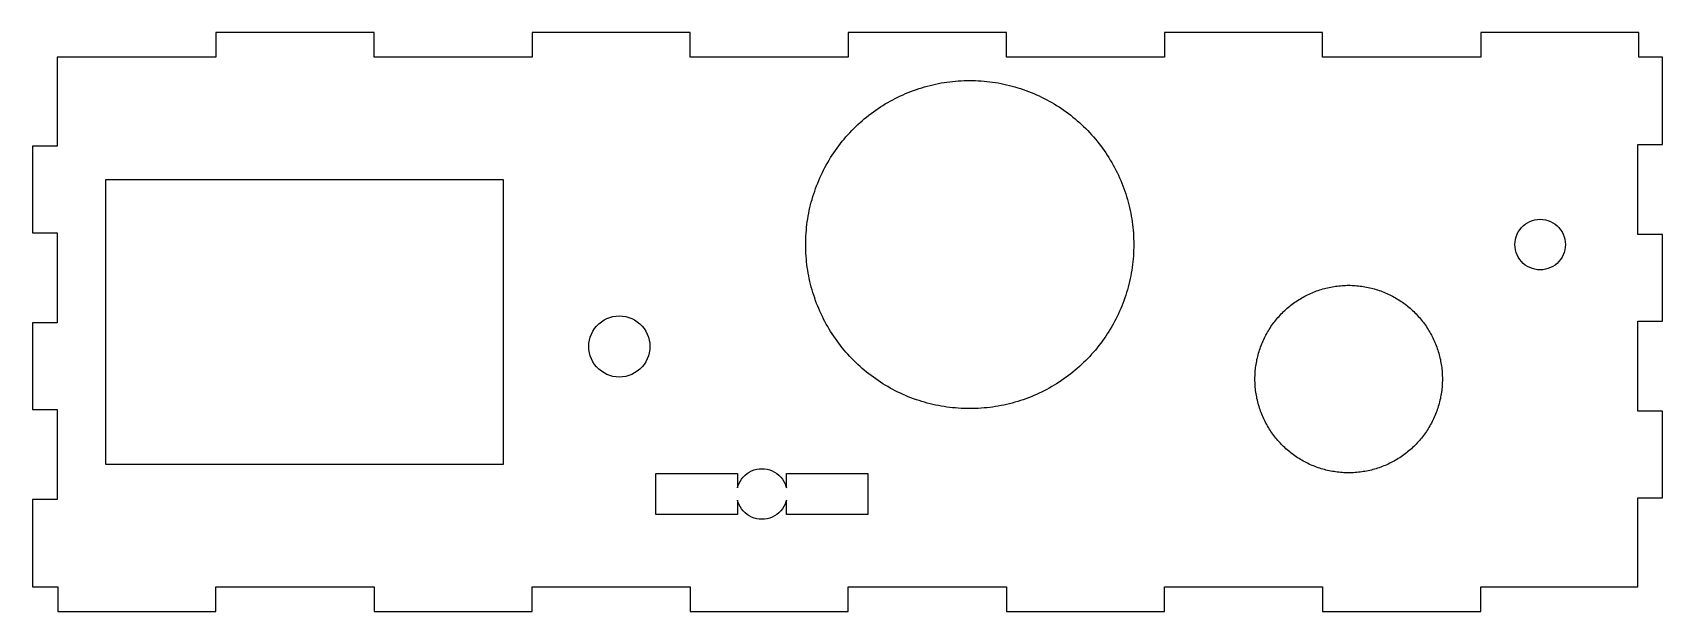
# Model space of a CAD drawing. Header units: metres. Extents: x 0 to 200, y 0 to 71.
import ezdxf

# ---------------------------------------------------------------- set-up
doc = ezdxf.new("R2010")
doc.units = ezdxf.units.M

msp = doc.modelspace()

# ---------------------------------------------------------------- linework, layer by layer
for p, q in [((41.9, 71), (22.5, 71)), ((22.5, 71), (22.5, 68)), ((41.9, 68), (41.9, 71)), ((80.7, 71), (61.3, 71)), ((61.3, 71), (61.3, 68)), ((80.7, 68), (80.7, 71)), ((119.5, 71), (100.1, 71)), ((100.1, 71), (100.1, 68)), ((119.5, 68), (119.5, 71)), ((158.3, 71), (138.9, 71)), ((138.9, 71), (138.9, 68)), ((158.3, 68), (158.3, 71)), ((197.1, 71), (177.7, 71)), ((177.7, 71), (177.7, 68)), ((197.1, 68), (197.1, 71)), ((22.5, 68), (3, 68)), ((3, 68), (3, 57.0667)), ((61.3, 68), (41.9, 68)), ((100.1, 68), (80.7, 68)), ((138.9, 68), (119.5, 68)), ((177.7, 68), (158.3, 68)), ((200, 68), (197.1, 68)), ((200, 57.2667), (200, 68)), ((108.117, 63.9113), (108.448, 64.0286)), ((108.448, 64.0286), (108.781, 64.14)), ((108.781, 64.14), (109.116, 64.2456)), ((109.116, 64.2456), (109.453, 64.3454)), ((109.453, 64.3454), (109.791, 64.4393)), ((109.791, 64.4393), (110.131, 64.5272)), ((110.131, 64.5272), (110.473, 64.6092)), ((110.473, 64.6092), (110.816, 64.6852)), ((110.816, 64.6852), (111.16, 64.7552)), ((111.16, 64.7552), (111.505, 64.8193)), ((111.505, 64.8193), (111.852, 64.8772)), ((111.852, 64.8772), (112.199, 64.9291)), ((112.199, 64.9291), (112.547, 64.975)), ((112.547, 64.975), (112.896, 65.0148)), ((112.896, 65.0148), (113.246, 65.0484)), ((113.246, 65.0484), (113.596, 65.076)), ((113.596, 65.076), (113.947, 65.0974)), ((113.947, 65.0974), (114.298, 65.1127)), ((114.298, 65.1127), (114.649, 65.1219)), ((114.649, 65.1219), (115, 65.125)), ((115, 65.125), (115.351, 65.1219)), ((115.351, 65.1219), (115.702, 65.1127)), ((115.702, 65.1127), (116.053, 65.0974)), ((116.053, 65.0974), (116.404, 65.076)), ((116.404, 65.076), (116.754, 65.0484)), ((116.754, 65.0484), (117.104, 65.0148)), ((117.104, 65.0148), (117.453, 64.975)), ((117.453, 64.975), (117.801, 64.9291)), ((117.801, 64.9291), (118.148, 64.8772)), ((118.148, 64.8772), (118.495, 64.8193)), ((118.495, 64.8193), (118.84, 64.7552)), ((118.84, 64.7552), (119.184, 64.6852)), ((119.184, 64.6852), (119.527, 64.6092)), ((119.527, 64.6092), (119.869, 64.5272)), ((119.869, 64.5272), (120.209, 64.4393)), ((120.209, 64.4393), (120.547, 64.3454)), ((120.547, 64.3454), (120.884, 64.2456)), ((120.884, 64.2456), (121.219, 64.14)), ((121.219, 64.14), (121.552, 64.0286)), ((121.552, 64.0286), (121.883, 63.9113)), ((104.039, 61.8782), (104.335, 62.067)), ((104.335, 62.067), (104.635, 62.2505)), ((104.635, 62.2505), (104.938, 62.4288)), ((104.938, 62.4288), (105.243, 62.6017)), ((105.243, 62.6017), (105.552, 62.7693)), ((105.552, 62.7693), (105.863, 62.9315)), ((105.863, 62.9315), (106.178, 63.0882)), ((106.178, 63.0882), (106.495, 63.2394)), ((106.495, 63.2394), (106.814, 63.3851)), ((106.814, 63.3851), (107.137, 63.5252)), ((107.137, 63.5252), (107.461, 63.6596)), ((107.461, 63.6596), (107.788, 63.7883)), ((107.788, 63.7883), (108.117, 63.9113)), ((121.883, 63.9113), (122.212, 63.7883)), ((122.212, 63.7883), (122.539, 63.6596)), ((122.539, 63.6596), (122.863, 63.5252)), ((122.863, 63.5252), (123.186, 63.3851)), ((123.186, 63.3851), (123.505, 63.2394)), ((123.505, 63.2394), (123.822, 63.0882)), ((123.822, 63.0882), (124.137, 62.9315)), ((124.137, 62.9315), (124.448, 62.7693)), ((124.448, 62.7693), (124.757, 62.6017)), ((124.757, 62.6017), (125.062, 62.4288)), ((125.062, 62.4288), (125.365, 62.2505)), ((125.365, 62.2505), (125.665, 62.067)), ((125.665, 62.067), (125.961, 61.8782)), ((101.534, 59.9558), (101.797, 60.1885)), ((101.797, 60.1885), (102.064, 60.4166)), ((102.064, 60.4166), (102.335, 60.6401)), ((102.335, 60.6401), (102.61, 60.8587)), ((102.61, 60.8587), (102.888, 61.0725)), ((102.888, 61.0725), (103.171, 61.2815)), ((103.171, 61.2815), (103.457, 61.4854)), ((103.457, 61.4854), (103.746, 61.6844)), ((103.746, 61.6844), (104.039, 61.8782)), ((125.961, 61.8782), (126.254, 61.6844)), ((126.254, 61.6844), (126.543, 61.4854)), ((126.543, 61.4854), (126.829, 61.2815)), ((126.829, 61.2815), (127.112, 61.0725)), ((127.112, 61.0725), (127.39, 60.8587)), ((127.39, 60.8587), (127.665, 60.6401)), ((127.665, 60.6401), (127.936, 60.4166)), ((127.936, 60.4166), (128.203, 60.1885)), ((128.203, 60.1885), (128.466, 59.9558)), ((99.5834, 57.9361), (99.8115, 58.2032)), ((99.8115, 58.2032), (100.044, 58.4662)), ((100.044, 58.4662), (100.282, 58.7252)), ((100.282, 58.7252), (100.523, 58.98)), ((100.523, 58.98), (100.769, 59.2305)), ((100.769, 59.2305), (101.02, 59.4767)), ((101.02, 59.4767), (101.275, 59.7185)), ((101.275, 59.7185), (101.534, 59.9558)), ((128.466, 59.9558), (128.725, 59.7185)), ((128.725, 59.7185), (128.98, 59.4767)), ((128.98, 59.4767), (129.231, 59.2305)), ((129.231, 59.2305), (129.477, 58.98)), ((129.477, 58.98), (129.718, 58.7252)), ((129.718, 58.7252), (129.956, 58.4662)), ((129.956, 58.4662), (130.189, 58.2032)), ((130.189, 58.2032), (130.417, 57.9361)), ((3, 57.0667), (0, 57.0667)), ((0, 57.0667), (0, 46.4333)), ((98.1217, 55.9609), (98.3156, 56.2538)), ((98.3156, 56.2538), (98.5146, 56.5432)), ((98.5146, 56.5432), (98.7185, 56.8292)), ((98.7185, 56.8292), (98.9275, 57.1115)), ((98.9275, 57.1115), (99.1413, 57.3902)), ((99.1413, 57.3902), (99.3599, 57.6651)), ((99.3599, 57.6651), (99.5834, 57.9361)), ((130.417, 57.9361), (130.64, 57.6651)), ((130.64, 57.6651), (130.859, 57.3902)), ((130.859, 57.3902), (131.073, 57.1115)), ((131.073, 57.1115), (131.281, 56.8292)), ((131.281, 56.8292), (131.485, 56.5432)), ((131.485, 56.5432), (131.684, 56.2538)), ((131.684, 56.2538), (131.878, 55.9609)), ((197, 46.2333), (197, 57.2667)), ((197, 57.2667), (200, 57.2667)), ((96.9118, 53.8222), (97.0685, 54.1366)), ((97.0685, 54.1366), (97.2307, 54.4481)), ((97.2307, 54.4481), (97.3983, 54.7568)), ((97.3983, 54.7568), (97.5712, 55.0625)), ((97.5712, 55.0625), (97.7495, 55.3651)), ((97.7495, 55.3651), (97.933, 55.6646)), ((97.933, 55.6646), (98.1217, 55.9609)), ((131.878, 55.9609), (132.067, 55.6646)), ((132.067, 55.6646), (132.25, 55.3651)), ((132.25, 55.3651), (132.429, 55.0625)), ((132.429, 55.0625), (132.602, 54.7568)), ((132.602, 54.7568), (132.769, 54.4481)), ((132.769, 54.4481), (132.932, 54.1366)), ((132.932, 54.1366), (133.088, 53.8222)), ((9, 18), (9, 53)), ((9, 53), (57.75, 53)), ((57.75, 53), (57.75, 18)), ((96.0887, 51.8831), (96.2117, 52.2121)), ((96.2117, 52.2121), (96.3404, 52.539)), ((96.3404, 52.539), (96.4748, 52.8635)), ((96.4748, 52.8635), (96.6149, 53.1856)), ((96.6149, 53.1856), (96.7606, 53.5052)), ((96.7606, 53.5052), (96.9118, 53.8222)), ((133.088, 53.8222), (133.239, 53.5052)), ((133.239, 53.5052), (133.385, 53.1856)), ((133.385, 53.1856), (133.525, 52.8635)), ((133.525, 52.8635), (133.66, 52.539)), ((133.66, 52.539), (133.788, 52.2121)), ((133.788, 52.2121), (133.911, 51.8831)), ((95.4728, 49.8687), (95.5607, 50.2087)), ((95.5607, 50.2087), (95.6546, 50.5472)), ((95.6546, 50.5472), (95.7544, 50.884)), ((95.7544, 50.884), (95.86, 51.219)), ((95.86, 51.219), (95.9714, 51.552)), ((95.9714, 51.552), (96.0887, 51.8831)), ((133.911, 51.8831), (134.029, 51.552)), ((134.029, 51.552), (134.14, 51.219)), ((134.14, 51.219), (134.246, 50.884)), ((134.246, 50.884), (134.345, 50.5472)), ((134.345, 50.5472), (134.439, 50.2087)), ((134.439, 50.2087), (134.527, 49.8687)), ((95.0708, 47.8009), (95.1228, 48.1482)), ((95.1228, 48.1482), (95.1807, 48.4947)), ((95.1807, 48.4947), (95.2448, 48.84)), ((95.2448, 48.84), (95.3148, 49.1842)), ((95.3148, 49.1842), (95.3908, 49.5271)), ((95.3908, 49.5271), (95.4728, 49.8687)), ((134.527, 49.8687), (134.609, 49.5271)), ((134.609, 49.5271), (134.685, 49.1842)), ((134.685, 49.1842), (134.755, 48.84)), ((134.755, 48.84), (134.819, 48.4947)), ((134.819, 48.4947), (134.877, 48.1482)), ((134.877, 48.1482), (134.929, 47.8009)), ((184.042, 47.9483), (184.355, 48.0323)), ((184.355, 48.0323), (184.676, 48.083)), ((184.676, 48.083), (185, 48.1)), ((185, 48.1), (185.324, 48.083)), ((185.324, 48.083), (185.645, 48.0323)), ((185.645, 48.0323), (185.958, 47.9483)), ((0, 46.4333), (3, 46.4333)), ((3, 46.4333), (3, 35.4)), ((94.8873, 45.7023), (94.9026, 46.0533)), ((94.9026, 46.0533), (94.924, 46.4038)), ((94.924, 46.4038), (94.9516, 46.754)), ((94.9516, 46.754), (94.9852, 47.1036)), ((94.9852, 47.1036), (95.025, 47.4526)), ((95.025, 47.4526), (95.0708, 47.8009)), ((134.929, 47.8009), (134.975, 47.4526)), ((134.975, 47.4526), (135.015, 47.1036)), ((135.015, 47.1036), (135.048, 46.754)), ((135.048, 46.754), (135.076, 46.4038)), ((135.076, 46.4038), (135.097, 46.0533)), ((135.097, 46.0533), (135.113, 45.7023)), ((182.052, 45.9579), (182.168, 46.2609)), ((182.168, 46.2609), (182.315, 46.55)), ((182.315, 46.55), (182.492, 46.8221)), ((182.492, 46.8221), (182.696, 47.0743)), ((182.696, 47.0743), (182.926, 47.3037)), ((182.926, 47.3037), (183.178, 47.5079)), ((183.178, 47.5079), (183.45, 47.6847)), ((183.45, 47.6847), (183.739, 47.832)), ((183.739, 47.832), (184.042, 47.9483)), ((185.958, 47.9483), (186.261, 47.832)), ((186.261, 47.832), (186.55, 47.6847)), ((186.55, 47.6847), (186.822, 47.5079)), ((186.822, 47.5079), (187.074, 47.3037)), ((187.074, 47.3037), (187.304, 47.0743)), ((187.304, 47.0743), (187.508, 46.8221)), ((187.508, 46.8221), (187.685, 46.55)), ((187.685, 46.55), (187.832, 46.2609)), ((187.832, 46.2609), (187.948, 45.9579)), ((200, 46.2333), (197, 46.2333)), ((200, 35.6), (200, 46.2333)), ((94.875, 45), (94.8781, 45.3512)), ((94.8781, 44.6488), (94.875, 45)), ((94.8781, 45.3512), (94.8873, 45.7023)), ((94.8873, 44.2976), (94.8781, 44.6488)), ((94.9026, 43.9467), (94.8873, 44.2976)), ((135.113, 44.2976), (135.097, 43.9467)), ((135.113, 45.7023), (135.122, 45.3512)), ((135.122, 44.6488), (135.113, 44.2976)), ((135.122, 45.3512), (135.125, 45)), ((135.125, 45), (135.122, 44.6488)), ((181.9, 45), (181.917, 45.324)), ((181.917, 44.6759), (181.9, 45)), ((181.917, 45.324), (181.968, 45.6445)), ((181.968, 44.3555), (181.917, 44.6759)), ((181.968, 45.6445), (182.052, 45.9579)), ((182.052, 44.042), (181.968, 44.3555)), ((182.168, 43.7391), (182.052, 44.042)), ((187.948, 44.042), (187.832, 43.7391)), ((187.948, 45.9579), (188.032, 45.6445)), ((188.032, 44.3555), (187.948, 44.042)), ((188.032, 45.6445), (188.083, 45.324)), ((188.083, 44.6759), (188.032, 44.3555)), ((188.083, 45.324), (188.1, 45)), ((188.1, 45), (188.083, 44.6759)), ((94.924, 43.5961), (94.9026, 43.9467)), ((94.9516, 43.246), (94.924, 43.5961)), ((94.9852, 42.8964), (94.9516, 43.246)), ((95.025, 42.5474), (94.9852, 42.8964)), ((95.0708, 42.1991), (95.025, 42.5474)), ((95.1228, 41.8517), (95.0708, 42.1991)), ((134.929, 42.1991), (134.877, 41.8517)), ((134.975, 42.5474), (134.929, 42.1991)), ((135.015, 42.8964), (134.975, 42.5474)), ((135.048, 43.246), (135.015, 42.8964)), ((135.076, 43.5961), (135.048, 43.246)), ((135.097, 43.9467), (135.076, 43.5961)), ((182.315, 43.45), (182.168, 43.7391)), ((182.492, 43.1779), (182.315, 43.45)), ((182.696, 42.9257), (182.492, 43.1779)), ((182.926, 42.6962), (182.696, 42.9257)), ((183.178, 42.492), (182.926, 42.6962)), ((183.45, 42.3153), (183.178, 42.492)), ((183.739, 42.168), (183.45, 42.3153)), ((184.042, 42.0517), (183.739, 42.168)), ((184.355, 41.9677), (184.042, 42.0517)), ((185.958, 42.0517), (185.645, 41.9677)), ((186.261, 42.168), (185.958, 42.0517)), ((186.55, 42.3153), (186.261, 42.168)), ((186.822, 42.492), (186.55, 42.3153)), ((187.074, 42.6962), (186.822, 42.492)), ((187.304, 42.9257), (187.074, 42.6962)), ((187.508, 43.1779), (187.304, 42.9257)), ((187.685, 43.45), (187.508, 43.1779)), ((187.832, 43.7391), (187.685, 43.45)), ((95.1807, 41.5053), (95.1228, 41.8517)), ((95.2448, 41.16), (95.1807, 41.5053)), ((95.3148, 40.8158), (95.2448, 41.16)), ((95.3908, 40.4729), (95.3148, 40.8158)), ((95.4728, 40.1313), (95.3908, 40.4729)), ((95.5607, 39.7913), (95.4728, 40.1313)), ((134.527, 40.1313), (134.439, 39.7913)), ((134.609, 40.4729), (134.527, 40.1313)), ((134.685, 40.8158), (134.609, 40.4729)), ((134.755, 41.16), (134.685, 40.8158)), ((134.819, 41.5053), (134.755, 41.16)), ((134.877, 41.8517), (134.819, 41.5053)), ((161.299, 39.9982), (161.5, 40)), ((161.5, 40), (161.701, 39.9982)), ((184.676, 41.917), (184.355, 41.9677)), ((185, 41.9), (184.676, 41.917)), ((185.324, 41.917), (185, 41.9)), ((185.645, 41.9677), (185.324, 41.917)), ((95.6546, 39.4528), (95.5607, 39.7913)), ((95.7544, 39.116), (95.6546, 39.4528)), ((95.86, 38.781), (95.7544, 39.116)), ((95.9714, 38.4479), (95.86, 38.781)), ((96.0887, 38.1168), (95.9714, 38.4479)), ((96.2117, 37.7878), (96.0887, 38.1168)), ((133.911, 38.1168), (133.788, 37.7878)), ((134.029, 38.4479), (133.911, 38.1168)), ((134.14, 38.781), (134.029, 38.4479)), ((134.246, 39.116), (134.14, 38.781)), ((134.345, 39.4528), (134.246, 39.116)), ((134.439, 39.7913), (134.345, 39.4528)), ((154.904, 37.9202), (155.069, 38.0339)), ((155.069, 38.0339), (155.237, 38.1447)), ((155.237, 38.1447), (155.406, 38.2525)), ((155.406, 38.2525), (155.577, 38.3574)), ((155.577, 38.3574), (155.75, 38.4593)), ((155.75, 38.4593), (155.925, 38.5581)), ((155.925, 38.5581), (156.101, 38.6539)), ((156.101, 38.6539), (156.279, 38.7466)), ((156.279, 38.7466), (156.459, 38.8361)), ((156.459, 38.8361), (156.64, 38.9225)), ((156.64, 38.9225), (156.823, 39.0058)), ((156.823, 39.0058), (157.007, 39.0858)), ((157.007, 39.0858), (157.192, 39.1626)), ((157.192, 39.1626), (157.379, 39.2362)), ((157.379, 39.2362), (157.567, 39.3065)), ((157.567, 39.3065), (157.756, 39.3735)), ((157.756, 39.3735), (157.946, 39.4371)), ((157.946, 39.4371), (158.138, 39.4975)), ((158.138, 39.4975), (158.33, 39.5545)), ((158.33, 39.5545), (158.524, 39.6081)), ((158.524, 39.6081), (158.718, 39.6584)), ((158.718, 39.6584), (158.913, 39.7052)), ((158.913, 39.7052), (159.109, 39.7487)), ((159.109, 39.7487), (159.306, 39.7887)), ((159.306, 39.7887), (159.503, 39.8253)), ((159.503, 39.8253), (159.701, 39.8584)), ((159.701, 39.8584), (159.9, 39.8881)), ((159.9, 39.8881), (160.099, 39.9143)), ((160.099, 39.9143), (160.298, 39.937)), ((160.298, 39.937), (160.498, 39.9562)), ((160.498, 39.9562), (160.698, 39.972)), ((160.698, 39.972), (160.898, 39.9842)), ((160.898, 39.9842), (161.099, 39.993)), ((161.099, 39.993), (161.299, 39.9982)), ((161.701, 39.9982), (161.901, 39.993)), ((161.901, 39.993), (162.102, 39.9842)), ((162.102, 39.9842), (162.302, 39.972)), ((162.302, 39.972), (162.502, 39.9562)), ((162.502, 39.9562), (162.702, 39.937)), ((162.702, 39.937), (162.901, 39.9143)), ((162.901, 39.9143), (163.1, 39.8881)), ((163.1, 39.8881), (163.299, 39.8584)), ((163.299, 39.8584), (163.497, 39.8253)), ((163.497, 39.8253), (163.694, 39.7887)), ((163.694, 39.7887), (163.891, 39.7487)), ((163.891, 39.7487), (164.087, 39.7052)), ((164.087, 39.7052), (164.282, 39.6584)), ((164.282, 39.6584), (164.476, 39.6081)), ((164.476, 39.6081), (164.67, 39.5545)), ((164.67, 39.5545), (164.862, 39.4975)), ((164.862, 39.4975), (165.054, 39.4371)), ((165.054, 39.4371), (165.244, 39.3735)), ((165.244, 39.3735), (165.433, 39.3065)), ((165.433, 39.3065), (165.621, 39.2362)), ((165.621, 39.2362), (165.808, 39.1626)), ((165.808, 39.1626), (165.993, 39.0858)), ((165.993, 39.0858), (166.177, 39.0058)), ((166.177, 39.0058), (166.36, 38.9225)), ((166.36, 38.9225), (166.541, 38.8361)), ((166.541, 38.8361), (166.721, 38.7466)), ((166.721, 38.7466), (166.899, 38.6539)), ((166.899, 38.6539), (167.075, 38.5581)), ((167.075, 38.5581), (167.25, 38.4593)), ((167.25, 38.4593), (167.423, 38.3574)), ((167.423, 38.3574), (167.594, 38.2525)), ((167.594, 38.2525), (167.763, 38.1447)), ((167.763, 38.1447), (167.931, 38.0339)), ((167.931, 38.0339), (168.096, 37.9202)), ((70.4747, 35.9258), (70.8412, 36.0665)), ((70.8412, 36.0665), (71.2203, 36.168)), ((71.2203, 36.168), (71.608, 36.2294)), ((71.608, 36.2294), (72, 36.25)), ((72, 36.25), (72.392, 36.2294)), ((72.392, 36.2294), (72.7797, 36.168)), ((72.7797, 36.168), (73.1588, 36.0665)), ((73.1588, 36.0665), (73.5253, 35.9258)), ((96.3404, 37.461), (96.2117, 37.7878)), ((96.4748, 37.1365), (96.3404, 37.461)), ((96.6149, 36.8144), (96.4748, 37.1365)), ((96.7606, 36.4948), (96.6149, 36.8144)), ((96.9118, 36.1778), (96.7606, 36.4948)), ((97.0685, 35.8634), (96.9118, 36.1778)), ((133.088, 36.1778), (132.932, 35.8634)), ((133.239, 36.4948), (133.088, 36.1778)), ((133.385, 36.8144), (133.239, 36.4948)), ((133.525, 37.1365), (133.385, 36.8144)), ((133.66, 37.461), (133.525, 37.1365)), ((133.788, 37.7878), (133.66, 37.461)), ((152.69, 35.8921), (152.821, 36.0447)), ((152.821, 36.0447), (152.954, 36.195)), ((152.954, 36.195), (153.089, 36.343)), ((153.089, 36.343), (153.228, 36.4886)), ((153.228, 36.4886), (153.368, 36.6317)), ((153.368, 36.6317), (153.511, 36.7724)), ((153.511, 36.7724), (153.657, 36.9106)), ((153.657, 36.9106), (153.805, 37.0462)), ((153.805, 37.0462), (153.955, 37.1792)), ((153.955, 37.1792), (154.108, 37.3095)), ((154.108, 37.3095), (154.263, 37.4372)), ((154.263, 37.4372), (154.42, 37.5621)), ((154.42, 37.5621), (154.579, 37.6843)), ((154.579, 37.6843), (154.74, 37.8037)), ((154.74, 37.8037), (154.904, 37.9202)), ((168.096, 37.9202), (168.26, 37.8037)), ((168.26, 37.8037), (168.421, 37.6843)), ((168.421, 37.6843), (168.58, 37.5621)), ((168.58, 37.5621), (168.737, 37.4372)), ((168.737, 37.4372), (168.892, 37.3095)), ((168.892, 37.3095), (169.045, 37.1792)), ((169.045, 37.1792), (169.195, 37.0462)), ((169.195, 37.0462), (169.343, 36.9106)), ((169.343, 36.9106), (169.489, 36.7724)), ((169.489, 36.7724), (169.632, 36.6317)), ((169.632, 36.6317), (169.772, 36.4886)), ((169.772, 36.4886), (169.911, 36.343)), ((169.911, 36.343), (170.046, 36.195)), ((170.046, 36.195), (170.179, 36.0447)), ((170.179, 36.0447), (170.31, 35.8921)), ((3, 35.4), (0, 35.4)), ((0, 35.4), (0, 24.7667)), ((68.4335, 33.6588), (68.5742, 34.0253)), ((68.5742, 34.0253), (68.7524, 34.375)), ((68.7524, 34.375), (68.9662, 34.7042)), ((68.9662, 34.7042), (69.2132, 35.0092)), ((69.2132, 35.0092), (69.4908, 35.2868)), ((69.4908, 35.2868), (69.7958, 35.5338)), ((69.7958, 35.5338), (70.125, 35.7476)), ((70.125, 35.7476), (70.4747, 35.9258)), ((73.5253, 35.9258), (73.875, 35.7476)), ((73.875, 35.7476), (74.2042, 35.5338)), ((74.2042, 35.5338), (74.5092, 35.2868)), ((74.5092, 35.2868), (74.7868, 35.0092)), ((74.7868, 35.0092), (75.0338, 34.7042)), ((75.0338, 34.7042), (75.2476, 34.375)), ((75.2476, 34.375), (75.4258, 34.0253)), ((75.4258, 34.0253), (75.5665, 33.6588)), ((97.2307, 35.5519), (97.0685, 35.8634)), ((97.3983, 35.2432), (97.2307, 35.5519)), ((97.5712, 34.9375), (97.3983, 35.2432)), ((97.7495, 34.6349), (97.5712, 34.9375)), ((97.933, 34.3354), (97.7495, 34.6349)), ((98.1217, 34.0391), (97.933, 34.3354)), ((98.3156, 33.7462), (98.1217, 34.0391)), ((131.878, 34.0391), (131.684, 33.7462)), ((132.067, 34.3354), (131.878, 34.0391)), ((132.25, 34.6349), (132.067, 34.3354)), ((132.429, 34.9375), (132.25, 34.6349)), ((132.602, 35.2432), (132.429, 34.9375)), ((132.769, 35.5519), (132.602, 35.2432)), ((132.932, 35.8634), (132.769, 35.5519)), ((151.346, 33.8989), (151.442, 34.0753)), ((151.442, 34.0753), (151.541, 34.25)), ((151.541, 34.25), (151.643, 34.4229)), ((151.643, 34.4229), (151.747, 34.5941)), ((151.747, 34.5941), (151.855, 34.7633)), ((151.855, 34.7633), (151.966, 34.9307)), ((151.966, 34.9307), (152.08, 35.0961)), ((152.08, 35.0961), (152.196, 35.2595)), ((152.196, 35.2595), (152.316, 35.4209)), ((152.316, 35.4209), (152.438, 35.5801)), ((152.438, 35.5801), (152.563, 35.7372)), ((152.563, 35.7372), (152.69, 35.8921)), ((170.31, 35.8921), (170.437, 35.7372)), ((170.437, 35.7372), (170.562, 35.5801)), ((170.562, 35.5801), (170.684, 35.4209)), ((170.684, 35.4209), (170.804, 35.2595)), ((170.804, 35.2595), (170.92, 35.0961)), ((170.92, 35.0961), (171.034, 34.9307)), ((171.034, 34.9307), (171.145, 34.7633)), ((171.145, 34.7633), (171.253, 34.5941)), ((171.253, 34.5941), (171.357, 34.4229)), ((171.357, 34.4229), (171.459, 34.25)), ((171.459, 34.25), (171.558, 34.0753)), ((171.558, 34.0753), (171.654, 33.8989)), ((197, 24.5667), (197, 35.6)), ((197, 35.6), (200, 35.6)), ((68.25, 32.5), (68.2705, 32.892)), ((68.2705, 32.108), (68.25, 32.5)), ((68.2705, 32.892), (68.3319, 33.2797)), ((68.3319, 31.7203), (68.2705, 32.108)), ((68.3319, 33.2797), (68.4335, 33.6588)), ((75.5665, 33.6588), (75.668, 33.2797)), ((75.668, 33.2797), (75.7294, 32.892)), ((75.7294, 32.108), (75.668, 31.7203)), ((75.7294, 32.892), (75.75, 32.5)), ((75.75, 32.5), (75.7294, 32.108)), ((98.5146, 33.4568), (98.3156, 33.7462)), ((98.7185, 33.1708), (98.5146, 33.4568)), ((98.9275, 32.8885), (98.7185, 33.1708)), ((99.1413, 32.6098), (98.9275, 32.8885)), ((99.3599, 32.3349), (99.1413, 32.6098)), ((99.5834, 32.0639), (99.3599, 32.3349)), ((99.8115, 31.7968), (99.5834, 32.0639)), ((130.417, 32.0639), (130.189, 31.7968)), ((130.64, 32.3349), (130.417, 32.0639)), ((130.859, 32.6098), (130.64, 32.3349)), ((131.073, 32.8885), (130.859, 32.6098)), ((131.281, 33.1708), (131.073, 32.8885)), ((131.485, 33.4568), (131.281, 33.1708)), ((131.684, 33.7462), (131.485, 33.4568)), ((150.503, 31.8623), (150.563, 32.0537)), ((150.563, 32.0537), (150.627, 32.244)), ((150.627, 32.244), (150.694, 32.4332)), ((150.694, 32.4332), (150.764, 32.6212)), ((150.764, 32.6212), (150.837, 32.808)), ((150.837, 32.808), (150.914, 32.9934)), ((150.914, 32.9934), (150.994, 33.1775)), ((150.994, 33.1775), (151.077, 33.3601)), ((151.077, 33.3601), (151.164, 33.5413)), ((151.164, 33.5413), (151.253, 33.7209)), ((151.253, 33.7209), (151.346, 33.8989)), ((171.654, 33.8989), (171.747, 33.7209)), ((171.747, 33.7209), (171.836, 33.5413)), ((171.836, 33.5413), (171.923, 33.3601)), ((171.923, 33.3601), (172.006, 33.1775)), ((172.006, 33.1775), (172.086, 32.9934)), ((172.086, 32.9934), (172.163, 32.808)), ((172.163, 32.808), (172.236, 32.6212)), ((172.236, 32.6212), (172.306, 32.4332)), ((172.306, 32.4332), (172.373, 32.244)), ((172.373, 32.244), (172.437, 32.0537)), ((172.437, 32.0537), (172.497, 31.8623)), ((68.4335, 31.3412), (68.3319, 31.7203)), ((68.5742, 30.9747), (68.4335, 31.3412)), ((68.7524, 30.625), (68.5742, 30.9747)), ((68.9662, 30.2958), (68.7524, 30.625)), ((69.2132, 29.9908), (68.9662, 30.2958)), ((75.0338, 30.2958), (74.7868, 29.9908)), ((75.2476, 30.625), (75.0338, 30.2958)), ((75.4258, 30.9747), (75.2476, 30.625)), ((75.5665, 31.3412), (75.4258, 30.9747)), ((75.668, 31.7203), (75.5665, 31.3412)), ((100.044, 31.5337), (99.8115, 31.7968)), ((100.282, 31.2748), (100.044, 31.5337)), ((100.523, 31.02), (100.282, 31.2748)), ((100.769, 30.7695), (100.523, 31.02)), ((101.02, 30.5233), (100.769, 30.7695)), ((101.275, 30.2815), (101.02, 30.5233)), ((101.534, 30.0442), (101.275, 30.2815)), ((101.797, 29.8115), (101.534, 30.0442)), ((128.466, 30.0442), (128.203, 29.8115)), ((128.725, 30.2815), (128.466, 30.0442)), ((128.98, 30.5233), (128.725, 30.2815)), ((129.231, 30.7695), (128.98, 30.5233)), ((129.477, 31.02), (129.231, 30.7695)), ((129.718, 31.2748), (129.477, 31.02)), ((129.956, 31.5337), (129.718, 31.2748)), ((130.189, 31.7968), (129.956, 31.5337)), ((150.086, 29.9015), (150.112, 30.1005)), ((150.112, 30.1005), (150.142, 30.299)), ((150.142, 30.299), (150.175, 30.4969)), ((150.175, 30.4969), (150.211, 30.6943)), ((150.211, 30.6943), (150.251, 30.891)), ((150.251, 30.891), (150.295, 31.0869)), ((150.295, 31.0869), (150.342, 31.2821)), ((150.342, 31.2821), (150.392, 31.4764)), ((150.392, 31.4764), (150.445, 31.6698)), ((150.445, 31.6698), (150.503, 31.8623)), ((172.497, 31.8623), (172.555, 31.6698)), ((172.555, 31.6698), (172.608, 31.4764)), ((172.608, 31.4764), (172.658, 31.2821)), ((172.658, 31.2821), (172.705, 31.0869)), ((172.705, 31.0869), (172.749, 30.891)), ((172.749, 30.891), (172.789, 30.6943)), ((172.789, 30.6943), (172.825, 30.4969)), ((172.825, 30.4969), (172.858, 30.299)), ((172.858, 30.299), (172.888, 30.1005)), ((172.888, 30.1005), (172.914, 29.9015)), ((69.4908, 29.7132), (69.2132, 29.9908)), ((69.7958, 29.4662), (69.4908, 29.7132)), ((70.125, 29.2524), (69.7958, 29.4662)), ((70.4747, 29.0742), (70.125, 29.2524)), ((70.8412, 28.9335), (70.4747, 29.0742)), ((71.2203, 28.8319), (70.8412, 28.9335)), ((71.608, 28.7705), (71.2203, 28.8319)), ((72, 28.75), (71.608, 28.7705)), ((72.392, 28.7705), (72, 28.75)), ((72.7797, 28.8319), (72.392, 28.7705)), ((73.1588, 28.9335), (72.7797, 28.8319)), ((73.5253, 29.0742), (73.1588, 28.9335)), ((73.875, 29.2524), (73.5253, 29.0742)), ((74.2042, 29.4662), (73.875, 29.2524)), ((74.5092, 29.7132), (74.2042, 29.4662)), ((74.7868, 29.9908), (74.5092, 29.7132)), ((102.064, 29.5833), (101.797, 29.8115)), ((102.335, 29.3599), (102.064, 29.5833)), ((102.61, 29.1413), (102.335, 29.3599)), ((102.888, 28.9275), (102.61, 29.1413)), ((103.171, 28.7185), (102.888, 28.9275)), ((103.457, 28.5146), (103.171, 28.7185)), ((103.746, 28.3156), (103.457, 28.5146)), ((104.039, 28.1217), (103.746, 28.3156)), ((104.335, 27.933), (104.039, 28.1217)), ((125.961, 28.1217), (125.665, 27.933)), ((126.254, 28.3156), (125.961, 28.1217)), ((126.543, 28.5146), (126.254, 28.3156)), ((126.829, 28.7185), (126.543, 28.5146)), ((127.112, 28.9275), (126.829, 28.7185)), ((127.39, 29.1413), (127.112, 28.9275)), ((127.665, 29.3599), (127.39, 29.1413)), ((127.936, 29.5833), (127.665, 29.3599)), ((128.203, 29.8115), (127.936, 29.5833)), ((150, 28.5), (150.002, 28.7007)), ((150.002, 28.2993), (150, 28.5)), ((150.002, 28.7007), (150.007, 28.9013)), ((150.007, 28.0986), (150.002, 28.2993)), ((150.007, 28.9013), (150.016, 29.1019)), ((150.016, 27.8981), (150.007, 28.0986)), ((150.016, 29.1019), (150.028, 29.3022)), ((150.028, 29.3022), (150.044, 29.5023)), ((150.044, 29.5023), (150.063, 29.7021)), ((150.063, 29.7021), (150.086, 29.9015)), ((172.914, 29.9015), (172.937, 29.7021)), ((172.937, 29.7021), (172.956, 29.5023)), ((172.956, 29.5023), (172.972, 29.3022)), ((172.972, 29.3022), (172.984, 29.1019)), ((172.984, 29.1019), (172.993, 28.9013)), ((172.993, 28.0986), (172.984, 27.8981)), ((172.993, 28.9013), (172.998, 28.7007)), ((172.998, 28.2993), (172.993, 28.0986)), ((172.998, 28.7007), (173, 28.5)), ((173, 28.5), (172.998, 28.2993)), ((104.635, 27.7495), (104.335, 27.933)), ((104.938, 27.5712), (104.635, 27.7495)), ((105.243, 27.3983), (104.938, 27.5712)), ((105.552, 27.2307), (105.243, 27.3983)), ((105.863, 27.0685), (105.552, 27.2307)), ((106.178, 26.9118), (105.863, 27.0685)), ((106.495, 26.7605), (106.178, 26.9118)), ((106.814, 26.6149), (106.495, 26.7605)), ((107.137, 26.4748), (106.814, 26.6149)), ((107.461, 26.3404), (107.137, 26.4748)), ((107.788, 26.2117), (107.461, 26.3404)), ((108.117, 26.0887), (107.788, 26.2117)), ((108.448, 25.9714), (108.117, 26.0887)), ((121.883, 26.0887), (121.552, 25.9714)), ((122.212, 26.2117), (121.883, 26.0887)), ((122.539, 26.3404), (122.212, 26.2117)), ((122.863, 26.4748), (122.539, 26.3404)), ((123.186, 26.6149), (122.863, 26.4748)), ((123.505, 26.7605), (123.186, 26.6149)), ((123.822, 26.9118), (123.505, 26.7605)), ((124.137, 27.0685), (123.822, 26.9118)), ((124.448, 27.2307), (124.137, 27.0685)), ((124.757, 27.3983), (124.448, 27.2307)), ((125.062, 27.5712), (124.757, 27.3983)), ((125.365, 27.7495), (125.062, 27.5712)), ((125.665, 27.933), (125.365, 27.7495)), ((150.028, 27.6978), (150.016, 27.8981)), ((150.044, 27.4977), (150.028, 27.6978)), ((150.063, 27.2979), (150.044, 27.4977)), ((150.086, 27.0985), (150.063, 27.2979)), ((150.112, 26.8995), (150.086, 27.0985)), ((150.142, 26.701), (150.112, 26.8995)), ((150.175, 26.503), (150.142, 26.701)), ((150.211, 26.3057), (150.175, 26.503)), ((150.251, 26.109), (150.211, 26.3057)), ((150.295, 25.9131), (150.251, 26.109)), ((172.749, 26.109), (172.705, 25.9131)), ((172.789, 26.3057), (172.749, 26.109)), ((172.825, 26.503), (172.789, 26.3057)), ((172.858, 26.701), (172.825, 26.503)), ((172.888, 26.8995), (172.858, 26.701)), ((172.914, 27.0985), (172.888, 26.8995)), ((172.937, 27.2979), (172.914, 27.0985)), ((172.956, 27.4977), (172.937, 27.2979)), ((172.972, 27.6978), (172.956, 27.4977)), ((172.984, 27.8981), (172.972, 27.6978)), ((0, 24.7667), (3, 24.7667)), ((3, 24.7667), (3, 13.7333)), ((108.781, 25.86), (108.448, 25.9714)), ((109.116, 25.7544), (108.781, 25.86)), ((109.453, 25.6546), (109.116, 25.7544)), ((109.791, 25.5607), (109.453, 25.6546)), ((110.131, 25.4728), (109.791, 25.5607)), ((110.473, 25.3908), (110.131, 25.4728)), ((110.816, 25.3148), (110.473, 25.3908)), ((111.16, 25.2448), (110.816, 25.3148)), ((111.505, 25.1807), (111.16, 25.2448)), ((111.852, 25.1228), (111.505, 25.1807)), ((112.199, 25.0708), (111.852, 25.1228)), ((112.547, 25.025), (112.199, 25.0708)), ((112.896, 24.9852), (112.547, 25.025)), ((113.246, 24.9516), (112.896, 24.9852)), ((113.596, 24.924), (113.246, 24.9516)), ((113.947, 24.9026), (113.596, 24.924)), ((114.298, 24.8873), (113.947, 24.9026)), ((114.649, 24.8781), (114.298, 24.8873)), ((115, 24.875), (114.649, 24.8781)), ((115.351, 24.8781), (115, 24.875)), ((115.702, 24.8873), (115.351, 24.8781)), ((116.053, 24.9026), (115.702, 24.8873)), ((116.404, 24.924), (116.053, 24.9026)), ((116.754, 24.9516), (116.404, 24.924)), ((117.104, 24.9852), (116.754, 24.9516)), ((117.453, 25.025), (117.104, 24.9852)), ((117.801, 25.0708), (117.453, 25.025)), ((118.148, 25.1228), (117.801, 25.0708)), ((118.495, 25.1807), (118.148, 25.1228)), ((118.84, 25.2448), (118.495, 25.1807)), ((119.184, 25.3148), (118.84, 25.2448)), ((119.527, 25.3908), (119.184, 25.3148)), ((119.869, 25.4728), (119.527, 25.3908)), ((120.209, 25.5607), (119.869, 25.4728)), ((120.547, 25.6546), (120.209, 25.5607)), ((120.884, 25.7544), (120.547, 25.6546)), ((121.219, 25.86), (120.884, 25.7544)), ((121.552, 25.9714), (121.219, 25.86)), ((150.342, 25.7179), (150.295, 25.9131)), ((150.392, 25.5236), (150.342, 25.7179)), ((150.445, 25.3302), (150.392, 25.5236)), ((150.503, 25.1377), (150.445, 25.3302)), ((150.563, 24.9463), (150.503, 25.1377)), ((150.627, 24.756), (150.563, 24.9463)), ((150.694, 24.5668), (150.627, 24.756)), ((150.764, 24.3788), (150.694, 24.5668)), ((150.837, 24.192), (150.764, 24.3788)), ((150.914, 24.0066), (150.837, 24.192)), ((150.994, 23.8225), (150.914, 24.0066)), ((172.086, 24.0066), (172.006, 23.8225)), ((172.163, 24.192), (172.086, 24.0066)), ((172.236, 24.3788), (172.163, 24.192)), ((172.306, 24.5668), (172.236, 24.3788)), ((172.373, 24.756), (172.306, 24.5668)), ((172.437, 24.9463), (172.373, 24.756)), ((172.497, 25.1377), (172.437, 24.9463)), ((172.555, 25.3302), (172.497, 25.1377)), ((172.608, 25.5236), (172.555, 25.3302)), ((172.658, 25.7179), (172.608, 25.5236)), ((172.705, 25.9131), (172.658, 25.7179)), ((200, 24.5667), (197, 24.5667)), ((200, 13.9333), (200, 24.5667)), ((151.077, 23.6399), (150.994, 23.8225)), ((151.164, 23.4587), (151.077, 23.6399)), ((151.253, 23.2791), (151.164, 23.4587)), ((151.346, 23.1011), (151.253, 23.2791)), ((151.442, 22.9247), (151.346, 23.1011)), ((151.541, 22.75), (151.442, 22.9247)), ((151.643, 22.5771), (151.541, 22.75)), ((151.747, 22.4059), (151.643, 22.5771)), ((151.855, 22.2366), (151.747, 22.4059)), ((151.966, 22.0693), (151.855, 22.2366)), ((152.08, 21.9039), (151.966, 22.0693)), ((171.034, 22.0693), (170.92, 21.9039)), ((171.145, 22.2366), (171.034, 22.0693)), ((171.253, 22.4059), (171.145, 22.2366)), ((171.357, 22.5771), (171.253, 22.4059)), ((171.459, 22.75), (171.357, 22.5771)), ((171.558, 22.9247), (171.459, 22.75)), ((171.654, 23.1011), (171.558, 22.9247)), ((171.747, 23.2791), (171.654, 23.1011)), ((171.836, 23.4587), (171.747, 23.2791)), ((171.923, 23.6399), (171.836, 23.4587)), ((172.006, 23.8225), (171.923, 23.6399)), ((152.196, 21.7405), (152.08, 21.9039)), ((152.316, 21.5791), (152.196, 21.7405)), ((152.438, 21.4199), (152.316, 21.5791)), ((152.563, 21.2628), (152.438, 21.4199)), ((152.69, 21.1079), (152.563, 21.2628)), ((152.821, 20.9553), (152.69, 21.1079)), ((152.954, 20.805), (152.821, 20.9553)), ((153.089, 20.657), (152.954, 20.805)), ((153.228, 20.5114), (153.089, 20.657)), ((153.368, 20.3683), (153.228, 20.5114)), ((153.511, 20.2276), (153.368, 20.3683)), ((153.657, 20.0894), (153.511, 20.2276)), ((153.805, 19.9538), (153.657, 20.0894)), ((169.343, 20.0894), (169.195, 19.9538)), ((169.489, 20.2276), (169.343, 20.0894)), ((169.632, 20.3683), (169.489, 20.2276)), ((169.772, 20.5114), (169.632, 20.3683)), ((169.911, 20.657), (169.772, 20.5114)), ((170.046, 20.805), (169.911, 20.657)), ((170.179, 20.9553), (170.046, 20.805)), ((170.31, 21.1079), (170.179, 20.9553)), ((170.437, 21.2628), (170.31, 21.1079)), ((170.562, 21.4199), (170.437, 21.2628)), ((170.684, 21.5791), (170.562, 21.4199)), ((170.804, 21.7405), (170.684, 21.5791)), ((170.92, 21.9039), (170.804, 21.7405)), ((57.75, 18), (9, 18)), ((153.955, 19.8208), (153.805, 19.9538)), ((154.108, 19.6905), (153.955, 19.8208)), ((154.263, 19.5628), (154.108, 19.6905)), ((154.42, 19.4379), (154.263, 19.5628)), ((154.579, 19.3157), (154.42, 19.4379)), ((154.74, 19.1963), (154.579, 19.3157)), ((154.904, 19.0797), (154.74, 19.1963)), ((155.069, 18.9661), (154.904, 19.0797)), ((155.237, 18.8553), (155.069, 18.9661)), ((155.406, 18.7474), (155.237, 18.8553)), ((155.577, 18.6426), (155.406, 18.7474)), ((155.75, 18.5407), (155.577, 18.6426)), ((155.925, 18.4419), (155.75, 18.5407)), ((156.101, 18.3461), (155.925, 18.4419)), ((156.279, 18.2534), (156.101, 18.3461)), ((156.459, 18.1639), (156.279, 18.2534)), ((156.64, 18.0775), (156.459, 18.1639)), ((156.823, 17.9942), (156.64, 18.0775)), ((166.36, 18.0775), (166.177, 17.9942)), ((166.541, 18.1639), (166.36, 18.0775)), ((166.721, 18.2534), (166.541, 18.1639)), ((166.899, 18.3461), (166.721, 18.2534)), ((167.075, 18.4419), (166.899, 18.3461)), ((167.25, 18.5407), (167.075, 18.4419)), ((167.423, 18.6426), (167.25, 18.5407)), ((167.594, 18.7474), (167.423, 18.6426)), ((167.763, 18.8553), (167.594, 18.7474)), ((167.931, 18.9661), (167.763, 18.8553)), ((168.096, 19.0797), (167.931, 18.9661)), ((168.26, 19.1963), (168.096, 19.0797)), ((168.421, 19.3157), (168.26, 19.1963)), ((168.58, 19.4379), (168.421, 19.3157)), ((168.737, 19.5628), (168.58, 19.4379)), ((168.892, 19.6905), (168.737, 19.5628)), ((169.045, 19.8208), (168.892, 19.6905)), ((169.195, 19.9538), (169.045, 19.8208)), ((76.5, 11.9), (76.5, 16.9)), ((76.5, 16.9), (86.5, 16.9)), ((86.5, 16.9), (86.5, 15.1649)), ((86.8153, 15.95), (86.9921, 16.2221)), ((86.9921, 16.2221), (87.1962, 16.4743)), ((87.1962, 16.4743), (87.4257, 16.7037)), ((87.4257, 16.7037), (87.6779, 16.9079)), ((87.6779, 16.9079), (87.95, 17.0847)), ((87.95, 17.0847), (88.2391, 17.232)), ((88.2391, 17.232), (88.542, 17.3483)), ((88.542, 17.3483), (88.8555, 17.4323)), ((88.8555, 17.4323), (89.176, 17.483)), ((89.176, 17.483), (89.5, 17.5)), ((89.5, 17.5), (89.824, 17.483)), ((89.824, 17.483), (90.1445, 17.4323)), ((90.1445, 17.4323), (90.4579, 17.3483)), ((90.4579, 17.3483), (90.7609, 17.232)), ((90.7609, 17.232), (91.05, 17.0847)), ((91.05, 17.0847), (91.3221, 16.9079)), ((91.3221, 16.9079), (91.5743, 16.7037)), ((91.5743, 16.7037), (91.8037, 16.4743)), ((91.8037, 16.4743), (92.0079, 16.2221)), ((92.0079, 16.2221), (92.1847, 15.95)), ((92.5, 15.1649), (92.5, 16.9)), ((92.5, 16.9), (102.5, 16.9)), ((102.5, 16.9), (102.5, 11.9)), ((157.007, 17.9142), (156.823, 17.9942)), ((157.192, 17.8374), (157.007, 17.9142)), ((157.379, 17.7638), (157.192, 17.8374)), ((157.567, 17.6935), (157.379, 17.7638)), ((157.756, 17.6265), (157.567, 17.6935)), ((157.946, 17.5629), (157.756, 17.6265)), ((158.138, 17.5025), (157.946, 17.5629)), ((158.33, 17.4455), (158.138, 17.5025)), ((158.524, 17.3918), (158.33, 17.4455)), ((158.718, 17.3416), (158.524, 17.3918)), ((158.913, 17.2947), (158.718, 17.3416)), ((159.109, 17.2513), (158.913, 17.2947)), ((159.306, 17.2113), (159.109, 17.2513)), ((159.503, 17.1747), (159.306, 17.2113)), ((159.701, 17.1416), (159.503, 17.1747)), ((159.9, 17.1119), (159.701, 17.1416)), ((160.099, 17.0857), (159.9, 17.1119)), ((160.298, 17.063), (160.099, 17.0857)), ((160.498, 17.0438), (160.298, 17.063)), ((160.698, 17.028), (160.498, 17.0438)), ((160.898, 17.0157), (160.698, 17.028)), ((161.099, 17.007), (160.898, 17.0157)), ((161.299, 17.0017), (161.099, 17.007)), ((161.5, 17), (161.299, 17.0017)), ((161.701, 17.0017), (161.5, 17)), ((161.901, 17.007), (161.701, 17.0017)), ((162.102, 17.0157), (161.901, 17.007)), ((162.302, 17.028), (162.102, 17.0157)), ((162.502, 17.0438), (162.302, 17.028)), ((162.702, 17.063), (162.502, 17.0438)), ((162.901, 17.0857), (162.702, 17.063)), ((163.1, 17.1119), (162.901, 17.0857)), ((163.299, 17.1416), (163.1, 17.1119)), ((163.497, 17.1747), (163.299, 17.1416)), ((163.694, 17.2113), (163.497, 17.1747)), ((163.891, 17.2513), (163.694, 17.2113)), ((164.087, 17.2947), (163.891, 17.2513)), ((164.282, 17.3416), (164.087, 17.2947)), ((164.476, 17.3918), (164.282, 17.3416)), ((164.67, 17.4455), (164.476, 17.3918)), ((164.862, 17.5025), (164.67, 17.4455)), ((165.054, 17.5629), (164.862, 17.5025)), ((165.244, 17.6265), (165.054, 17.5629)), ((165.433, 17.6935), (165.244, 17.6265)), ((165.621, 17.7638), (165.433, 17.6935)), ((165.808, 17.8374), (165.621, 17.7638)), ((165.993, 17.9142), (165.808, 17.8374)), ((166.177, 17.9942), (165.993, 17.9142)), ((86.5, 15.1649), (86.5517, 15.3579)), ((86.5517, 15.3579), (86.668, 15.6609)), ((86.668, 15.6609), (86.8153, 15.95)), ((92.1847, 15.95), (92.332, 15.6609)), ((92.332, 15.6609), (92.4483, 15.3579)), ((92.4483, 15.3579), (92.5, 15.1649)), ((3, 13.7333), (0, 13.7333)), ((0, 13.7333), (0, 3)), ((86.5517, 13.442), (86.5, 13.6351)), ((86.5, 13.6351), (86.5, 11.9)), ((86.668, 13.1391), (86.5517, 13.442)), ((86.8153, 12.85), (86.668, 13.1391)), ((86.9921, 12.5779), (86.8153, 12.85)), ((87.1962, 12.3257), (86.9921, 12.5779)), ((87.4257, 12.0962), (87.1962, 12.3257)), ((87.6779, 11.892), (87.4257, 12.0962)), ((91.5743, 12.0962), (91.3221, 11.892)), ((91.8037, 12.3257), (91.5743, 12.0962)), ((92.0079, 12.5779), (91.8037, 12.3257)), ((92.1847, 12.85), (92.0079, 12.5779)), ((92.332, 13.1391), (92.1847, 12.85)), ((92.4483, 13.442), (92.332, 13.1391)), ((92.5, 13.6351), (92.4483, 13.442)), ((92.5, 11.9), (92.5, 13.6351)), ((197, 3), (197, 13.9333)), ((197, 13.9333), (200, 13.9333)), ((86.5, 11.9), (76.5, 11.9)), ((87.95, 11.7153), (87.6779, 11.892)), ((88.2391, 11.568), (87.95, 11.7153)), ((88.542, 11.4517), (88.2391, 11.568)), ((88.8555, 11.3677), (88.542, 11.4517)), ((89.176, 11.317), (88.8555, 11.3677)), ((89.5, 11.3), (89.176, 11.317)), ((89.824, 11.317), (89.5, 11.3)), ((90.1445, 11.3677), (89.824, 11.317)), ((90.4579, 11.4517), (90.1445, 11.3677)), ((90.7609, 11.568), (90.4579, 11.4517)), ((91.05, 11.7153), (90.7609, 11.568)), ((91.3221, 11.892), (91.05, 11.7153)), ((102.5, 11.9), (92.5, 11.9)), ((0, 3), (3.1, 3)), ((3.1, 3), (3.1, 0)), ((22.5, 3), (41.9, 3)), ((22.5, 0), (22.5, 3)), ((41.9, 3), (41.9, 0)), ((61.3, 0), (61.3, 3)), ((61.3, 3), (80.7, 3)), ((80.7, 3), (80.7, 0)), ((100.1, 0), (100.1, 3)), ((100.1, 3), (119.5, 3)), ((119.5, 3), (119.5, 0)), ((138.9, 0), (138.9, 3)), ((138.9, 3), (158.3, 3)), ((158.3, 3), (158.3, 0)), ((177.7, 0), (177.7, 3)), ((177.7, 3), (197, 3)), ((3.1, 0), (22.5, 0)), ((41.9, 0), (61.3, 0)), ((80.7, 0), (100.1, 0)), ((119.5, 0), (138.9, 0)), ((158.3, 0), (177.7, 0))]:
    msp.add_line(p, q)

doc.saveas('drawing.dxf')
